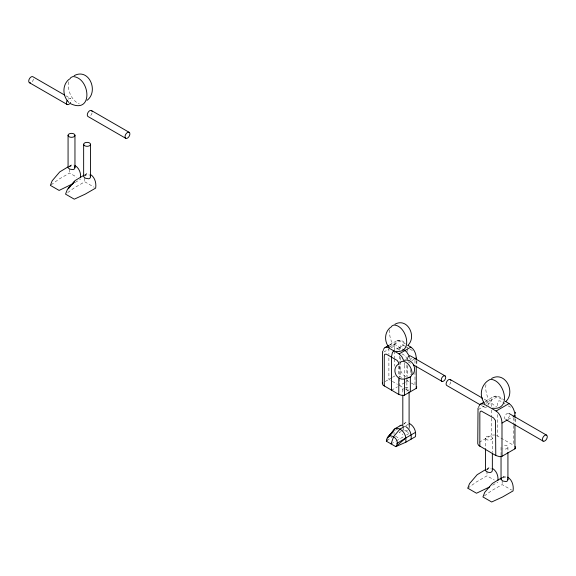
<?xml version="1.0" encoding="UTF-8"?>
<svg xmlns="http://www.w3.org/2000/svg" width="576" height="576" viewBox="0 0 576 576"><rect width="100%" height="100%" fill="white"/><g stroke="black" fill="none" stroke-linecap="round" stroke-linejoin="round"><path stroke-width="0.43" stroke-dasharray="2.88 2.16" d="M394.79 350.136C392.342 342.288 398.938 336.492 405.086 343.174M491.4 406.483C489.449 396.158 496.087 392.731 503.64 399.787M68.551 81.821C67.363 90.23 71.273 100.325 79.308 103.939M389.822 329.861C388.735 337.529 392.299 346.723 399.622 350.021M485.942 384.631C484.754 393.041 488.664 403.142 496.699 406.757M69.775 166.91C70.351 164.527 73.303 164.347 75.046 165.564M84.953 175.673L86.364 173.83L88.812 173.714M487.166 469.728L488.578 467.885L491.026 467.762M403.848 424.253L405.382 422.719L408.031 422.849M389.614 345.571C392.746 340.524 398.693 347.846 401.911 348.746M502.891 477.374L503.755 476.647L506.203 476.525M387.029 440.647L391.925 436.946M51.098 184.86L59.033 179.122L69.588 173.03L76.867 177.228M67.716 192.578L74.21 187.884L84.766 181.793L94.226 187.25M467.77 488.196L476.424 481.939L486.979 475.841L494.258 480.038M484.387 495.914L491.602 490.694L502.157 484.603L511.618 490.061M68.926 166.378L71.186 165.074M68.53 167.09L71.51 165.816L73.238 165.766M84.859 174.701L86.364 173.83M84.11 175.903L87.091 174.629L89.244 174.888M75.226 182.376L80.503 179.33M389.513 344.916L396.886 340.654M389.83 346.874L400.154 340.92L405.511 344.016L393.718 350.827M383.731 352.066L388.894 349.085L388.894 354.427M391.104 347.803L394.79 345.679M404.438 378.238L404.438 364.867L405.914 364.018M411.811 360.612L414.029 359.338M385.207 381.514L391.846 377.683M392.58 377.251L395.107 375.826M391.522 390.247L397.411 386.849M399.614 378.418L399.614 385.574L404.762 382.601M405.504 382.176L407.707 380.902L407.707 377.323M403.898 423.569L405.382 422.719M395.503 430.236L397.728 428.954M405.864 425.686L408.089 424.404M400.687 431.518L399.204 432.374L402.905 434.506M401.429 431.093L403.646 429.811L409.565 433.224L406.606 434.938M391.068 443.909L395.503 441.346M396.245 440.914L405.122 435.787M485.323 401.314L493.704 396.482M485.863 403.358L497.282 396.763L503.172 400.162M478.454 409.464L484.546 405.95M487.591 404.186L491.4 401.99M508.082 419.537L512.654 416.894M479.218 442.274L491.746 435.082L494.798 434.995M487.073 468.756L488.578 467.885M485.921 469.901L488.909 468.626L491.465 468.943M501.494 477.95L503.755 476.647M492.617 485.194L497.894 482.141M502.762 477.986L504.655 477.418L506.635 477.706M397.469 340.423L400.154 340.92M494.345 396.223L497.282 396.763M398.952 376.042L402.624 377.964M496.541 435.528L514.022 445.543M65.988 95.846L70.61 98.518M404.712 346.082C400.882 341.993 399.456 346.716 400.442 350.122M405.461 346.514L407.707 347.818L407.635 346.55M409.954 349.114L412.956 350.849M505.195 404.114C500.659 400.262 496.49 398.664 497.606 405.655M508.262 405.886L510.566 407.218M484.157 399.103L488.002 401.328M401.868 353.786L405.468 355.968L406.807 358.704M410.594 363.233L407.534 361.469A3.139 1.814 -60 0 0 409.104 361.318M481.478 405.518L484.56 407.297M406.253 380.066L410.616 382.579M411.336 382.997L415.404 385.366M390.276 380.182L388.894 379.382L388.894 355.32M392.35 381.377L397.44 384.314M399.614 385.574L404.698 388.512M405.425 388.93L410.342 391.766M395.503 436.219L399.946 438.782M409.622 357.12L410.155 359.323M404.258 362.729L404.438 364.867M515.635 419.105L515.635 424.49M514.937 418.277L514.937 423.67M513.547 417.542L513.547 424.692M513.547 425.585L513.547 445.248M507.931 447.149L507.931 451.534M502.157 480.694L502.157 484.603M501.041 455.22L501.041 447.149A3.449 1.987 0 0 1 501.502 446.155M497.606 414.59L497.606 436.046M492.35 438.156A3.449 1.987 0 0 1 487.181 439.877A3.449 1.987 0 0 1 487.181 436.435A3.449 1.987 0 0 1 492.35 438.156L492.35 452.498M491.4 410.076L491.4 417.269M491.4 418.169L491.4 435.24M486.979 471.154L486.979 475.841M485.46 438.156L485.46 447.804M416.873 360.742L416.873 365.198M416.239 360.734L416.239 365.191M414.972 360.281L414.972 364.709M414.972 371.801L414.972 385.092M410.342 369.482L410.342 374.832M409.565 424.433L409.565 427.946M409.097 426.29L409.097 428.94M407.707 348.71L407.707 351.396M407.707 357.653L407.707 362.124M407.707 365.702L407.707 376.43M406.879 364.954L406.879 376.474M406.879 377.359L406.879 389.765M403.646 426.391L403.646 429.811M402.818 389.232L402.818 394.531M400.442 357.206L400.442 360.756M400.442 361.642L400.442 376.711M399.614 347.422L399.614 351.641M399.614 356.062L399.614 360.533M399.614 361.433L399.614 377.525M398.786 366.077L398.786 375.826M394.79 351.022L394.79 358.157M394.79 359.042L394.79 366.178M394.027 431.942L394.027 434.506M84.766 177.883L84.766 181.793M69.588 169.121L69.588 173.03M92.074 112.896A3.449 1.987 -60 0 1 90.346 115.877M68.256 99.151A3.449 1.987 -60 0 1 71.244 100.872M33.509 79.085A3.449 1.987 -60 0 1 31.781 82.066M485.654 401.962A3.449 1.987 -60 0 1 488.39 401.688A3.449 1.987 -60 0 1 488.002 405.31M486.914 406.67A3.449 1.987 -60 0 1 483.926 406.404M450.9 381.895A3.449 1.987 -60 0 1 449.179 384.883M504.49 445.162A3.449 1.987 0 0 1 507.816 447.667A3.449 1.987 0 0 1 502.762 448.87M509.465 415.706A3.449 1.987 -60 0 1 506.477 419.422M505.39 419.321A3.449 1.987 -60 0 1 505.001 416.153A3.449 1.987 -60 0 1 507.744 413.258M411.25 358.178A3.139 1.814 -60 0 1 410.674 359.662M407.182 358.582A3.139 1.814 -60 0 1 407.534 357.847M405.698 376.682A8.906 5.141 60 0 1 399.406 365.774M408.989 389.7A3.139 1.814 0 0 1 405.144 390.982M403.236 390.139A3.139 1.814 0 0 1 403.236 388.325M405.144 387.482A3.139 1.814 0 0 1 408.989 388.764M407.527 430.51A3.139 1.814 0 0 1 402.818 428.94"/><path stroke-width="0.86" d="M415.483 432.374L405.864 437.926L395.798 446.645C401.803 439.402 387.454 429.804 386.33 441.173L395.798 446.645L405.864 442.195L415.483 436.644C416.412 431.51 414.115 426.154 409.565 423.554M382.594 351.295L382.363 383.688L383.105 385.193L398.786 394.438L402.394 395.525L404.438 395.172L416.239 388.361L416.772 386.878M478.015 408.154L477.763 443.707L478.577 445.356L495.785 455.501L499.745 456.696L501.991 456.307L514.937 448.834L515.635 447.84L515.124 446.53M382.363 383.688L382.738 382.968M383.177 350.561L383.4 349.718M478.656 407.347L478.901 406.426M391.068 443.909L393.588 436.658L399.946 429.106L404.388 426.542M74.959 135.346L74.959 167.623L74.498 168.898L73.238 169.625L69.79 169.157L68.069 167.803L68.069 135.346M90.54 144.338L90.54 176.796L90.079 178.078L88.819 178.805L85.37 178.207L83.65 176.616L83.65 144.338M492.35 453.398L492.35 470.434L491.89 471.708L490.63 472.442L488.909 472.421L487.181 471.967L485.46 470.614L485.46 448.682M507.931 452.412L507.931 479.614L507.47 480.888L506.21 481.615L502.762 481.018L501.041 479.426L501.041 456.12M412.603 374.537C417.816 368.806 411.984 357.955 404.287 360.338M394.819 428.846L388.778 436.313L394.819 428.846L400.939 425.282L402.163 425.131M383.71 348.977L384.566 347.839L388.778 345.341M479.246 405.612L480.175 404.366L483.804 402.192M485.46 470.614L485.921 469.901M501.041 479.426L501.502 478.714M407.995 345.197C417.096 336.427 407.419 317.246 394.913 324.252M505.894 401.465C515.88 391.838 505.26 370.786 491.537 378.475M386.33 441.173L387.353 439.826M68.818 79.466C61.963 85.306 62.611 96.394 68.868 102.406M69.494 79.258L70.999 77.458L72.958 76.543C90.374 77.688 93.478 114.444 70.625 103.73M390.06 327.715C384.48 332.518 384.264 341.23 388.62 346.918M390.679 327.528L392.047 325.886L393.833 325.051C406.591 325.109 413.964 353.678 395.971 351.338M87.048 100.339C98.971 91.39 89.064 67.622 74.138 75.665M387.972 437.018L394.229 429.811M70.978 185.573L68.134 188.748L74.938 180.655L84.103 175.14M72.115 184.306L74.39 181.771L72.626 183.722M70.862 185.666L67.327 189.569L65.556 194.141L74.282 199.181L85.126 194.184L95.681 188.093C96.415 182.959 94.918 177.12 90.223 174.326M387.439 437.976L392.825 432.338M398.232 364.226C393.581 367.322 393.998 374.148 398.102 377.489M393.718 350.827L392.386 352.642L391.543 356.486L391.522 390.247M396.914 443.441L405.864 437.926C405.346 433.102 400.932 427.766 395.762 428.27M399.996 425.858L400.939 425.282M68.17 166.81L59.76 171.893L52.15 180.806L50.378 185.378L59.112 190.426L72.965 183.686M385.092 347.465L386.971 347.191L388.354 347.731L389.83 346.874M388.354 347.731L399.082 353.916L410.875 347.105C414.936 349.848 416.506 355.14 416.239 359.842M414.763 358.913L416.239 358.056M480.758 403.956L483.574 403.87L496.109 411.034L509.054 403.56C513.461 406.534 515.21 412.265 514.937 417.377M501.991 456.307L501.991 423.05L507.319 419.976M513.418 416.455L514.937 415.577M485.568 469.627L477.158 474.703L469.541 483.617L467.77 488.196L476.503 493.236L489.6 486.929M501.494 477.95L492.329 483.466L484.718 492.379L482.947 496.951L491.681 501.998L502.517 497.002L513.072 490.903C513.814 485.77 512.309 479.93 507.614 477.137M410.155 377.122C406.771 378.425 402.79 380.239 399.276 378.338M492.696 408.197C512.438 410.767 504.353 379.418 490.349 379.354C481.349 383.314 478.354 395.676 484.632 403.351M64.454 94.961L32.875 76.73A3.449 1.987 -60 0 0 29.045 79.524A3.449 1.987 -60 0 0 30.521 82.8M91.44 110.542L129.175 132.329A3.449 1.987 -60 0 1 128.081 137.664A3.449 1.987 -60 0 1 125.1 135.943A3.449 1.987 -60 0 1 129.175 132.329M29.434 82.699L67.169 104.486A3.449 1.987 -60 0 0 70.61 102.499M125.734 138.298L87.998 116.51A3.449 1.987 -60 0 1 88.502 111.794A3.449 1.987 -60 0 1 92.074 111.442M505.375 401.436L509.054 403.56M407.815 345.341L410.875 347.105M402.682 349.186L406.368 351.583L409.234 356.04M445.061 375.883A3.139 1.814 -60 0 0 441.346 379.181A3.139 1.814 -60 0 0 444.067 380.75A3.139 1.814 -60 0 0 445.061 375.883L410.674 356.033A3.139 1.814 -60 0 0 407.995 357.17M450.266 379.541L482.616 398.218M508.831 413.352L546.566 435.139A3.449 1.987 -60 0 1 545.479 440.482A3.449 1.987 -60 0 1 542.491 438.754A3.449 1.987 -60 0 1 546.566 435.139M413.647 365.004L441.922 381.326M479.938 404.633L446.825 385.51A3.449 1.987 -60 0 1 447.329 380.794A3.449 1.987 -60 0 1 450.9 380.441M506.16 419.767L543.125 441.108M496.109 411.034C499.997 413.633 501.847 418.514 501.991 423.05M399.082 353.916L401.76 356.522L403.726 360.526M405.634 426.47C409.925 429.113 411.883 434.311 411.048 439.207M75.046 165.564C79.157 168.07 81.13 173.074 80.503 177.768M492.437 468.374C496.548 470.887 498.521 475.891 497.894 480.578M90.079 175.493L90.54 176.796M74.498 166.435L74.959 167.623M507.715 478.915L507.931 479.614M515.441 412.243L515.57 413.28M398.786 364.306L398.39 362.218L397.13 360.432L386.273 354.132L384.66 354.29L384.264 355.918L384.264 386.05M514.937 424.562L514.937 448.834M495.785 455.501L495.504 420.559L493.574 417.917L481.14 410.976L480.132 411.689L479.844 413.23L479.844 446.299M416.239 366.077L416.239 388.361M410.342 376.618L410.342 391.766M409.097 391.882L409.097 425.412M405.864 437.926L405.864 442.195M404.438 379.13L404.438 395.172M402.818 395.41L402.818 426.29M398.786 377.597L398.786 394.438M67.169 104.486A3.449 1.987 -60 0 1 67.169 100.505M400.248 362.628A8.906 5.141 60 0 1 410.155 366.84A8.906 5.141 60 0 1 408.852 377.525M84.11 145.332A3.449 1.987 0 0 0 90.079 145.332A3.449 1.987 0 0 0 87.091 142.351A3.449 1.987 0 0 0 84.11 145.332M68.53 136.339A3.449 1.987 0 0 0 74.498 136.339A3.449 1.987 0 0 0 71.51 133.351A3.449 1.987 0 0 0 68.53 136.339"/></g></svg>
